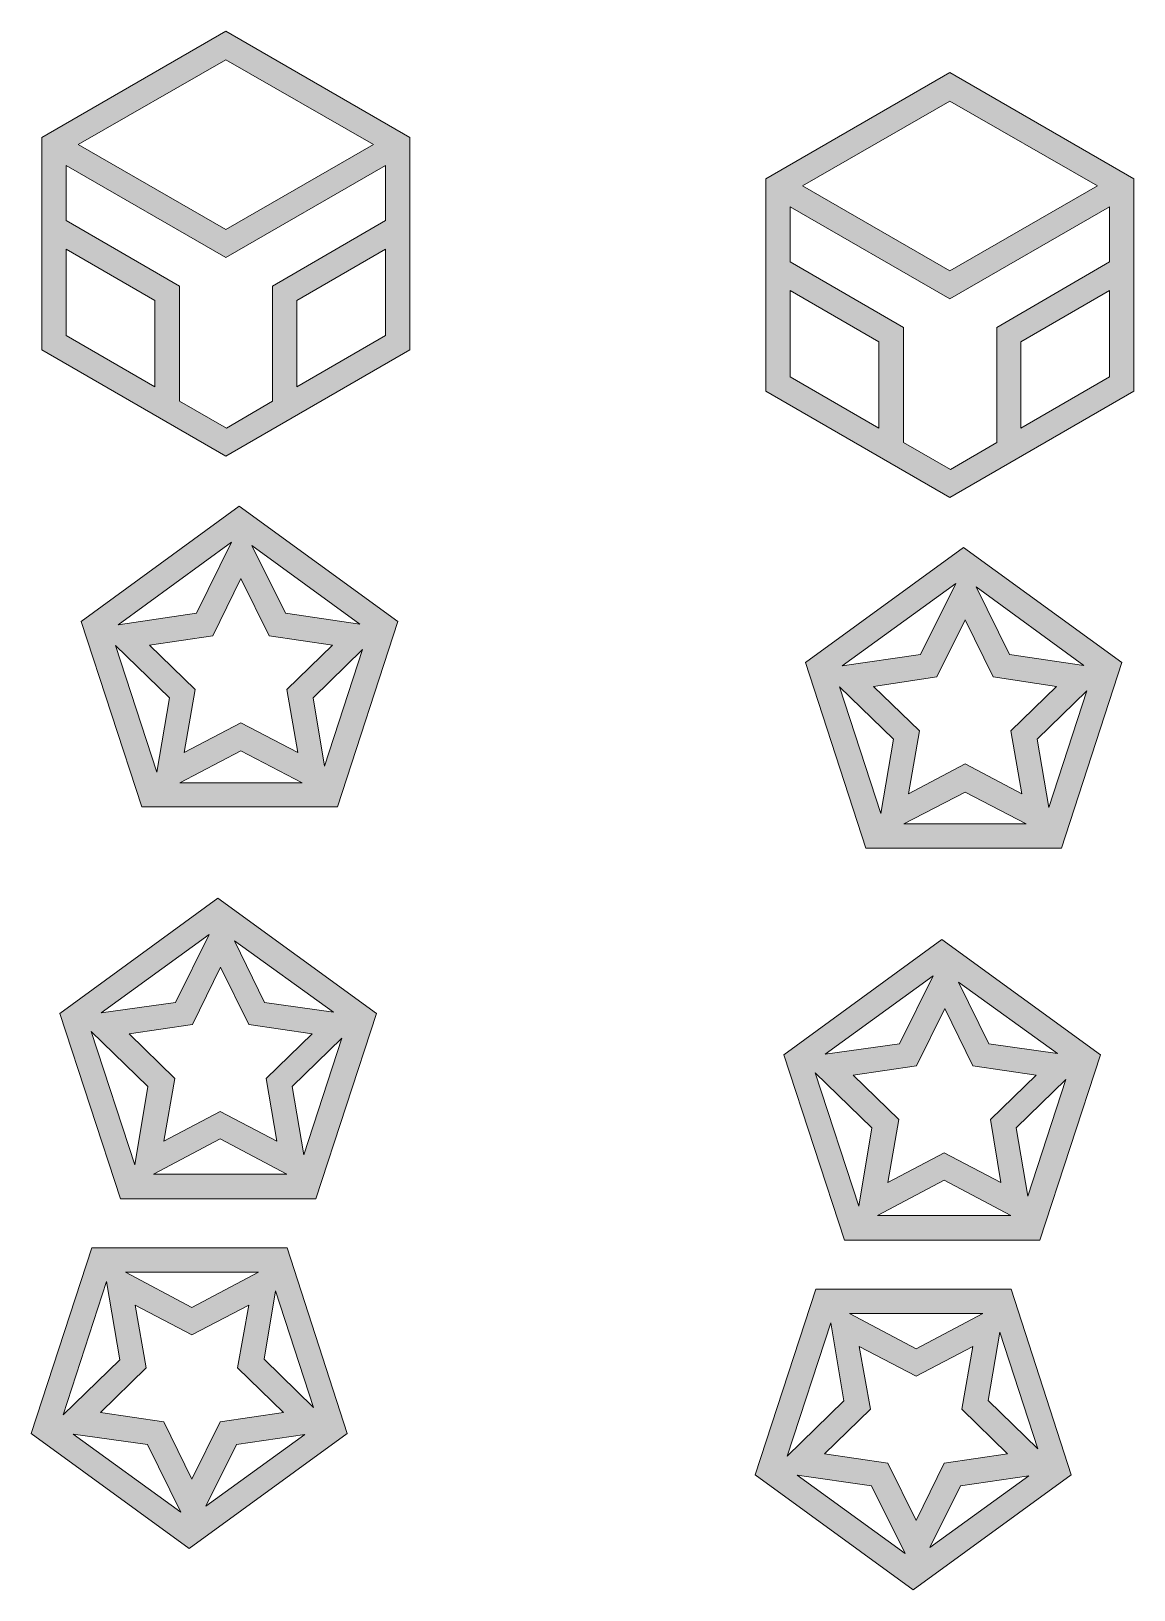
# Model space of a CAD drawing. Header units: millimetres. Extents: x -141 to 330, y -120 to 328.
# Drawn here: x 110.2 to 180.8, y 114.4 to 214.3 of the extents above; entities that cross this region are included whole.
import ezdxf

# ---------------------------------------------------------------- set-up
doc = ezdxf.new("R2010")
doc.units = ezdxf.units.MM
doc.header["$MEASUREMENT"] = 0
doc.layers.add('Layer 1', color=7, linetype='Continuous', lineweight=0)

msp = doc.modelspace()

# ---------------------------------------------------------------- hatches: boundary and pattern name
at = {"layer": 'Layer 1', "true_color": 0x231f20, "transparency": 33554687}
h = msp.add_hatch(color=250, dxfattribs=at)
h.dxf.hatch_style = 2
edge = h.paths.add_edge_path()
edge.add_spline(control_points=[(127.212, 191.488), (127.212, 191.488), (127.212, 197.026), (127.212, 197.026), (127.212, 197.026), (132.891, 200.307), (132.891, 200.307), (132.891, 200.307), (132.891, 194.769), (132.891, 194.769), (132.891, 194.769), (127.212, 191.488), (127.212, 191.488)], knot_values=[0, 0, 0, 0, 1, 1, 1, 2, 2, 2, 3, 3, 3, 4, 4, 4, 4], degree=3, periodic=0)
edge = h.paths.add_edge_path()
edge.add_spline(control_points=[(119.698, 190.571), (119.698, 190.571), (119.698, 197.944), (119.698, 197.944), (119.698, 197.944), (112.43, 202.142), (112.43, 202.142), (112.43, 202.142), (112.43, 205.669), (112.43, 205.669), (112.43, 205.669), (122.661, 199.778), (122.661, 199.778), (122.661, 199.778), (132.891, 205.669), (132.891, 205.669), (132.891, 205.669), (132.891, 202.142), (132.891, 202.142), (132.891, 202.142), (125.659, 197.944), (125.659, 197.944), (125.659, 197.944), (125.659, 190.571), (125.659, 190.571), (125.659, 190.571), (122.696, 188.842), (122.696, 188.842), (122.696, 188.842), (119.698, 190.571), (119.698, 190.571)], knot_values=[0, 0, 0, 0, 1, 1, 1, 2, 2, 2, 3, 3, 3, 4, 4, 4, 5, 5, 5, 6, 6, 6, 7, 7, 7, 8, 8, 8, 9, 9, 9, 10, 10, 10, 10], degree=3, periodic=0)
edge = h.paths.add_edge_path()
edge.add_spline(control_points=[(112.43, 200.307), (112.43, 200.307), (118.11, 197.026), (118.11, 197.026), (118.11, 197.026), (118.11, 191.488), (118.11, 191.488), (118.11, 191.488), (112.43, 194.769), (112.43, 194.769), (112.43, 194.769), (112.43, 200.307), (112.43, 200.307)], knot_values=[0, 0, 0, 0, 1, 1, 1, 2, 2, 2, 3, 3, 3, 4, 4, 4, 4], degree=3, periodic=0)
edge = h.paths.add_edge_path()
edge.add_spline(control_points=[(132.115, 207.01), (132.115, 207.01), (122.661, 201.577), (122.661, 201.577), (122.661, 201.577), (113.206, 207.01), (113.206, 207.01), (113.206, 207.01), (122.661, 212.443), (122.661, 212.443), (122.661, 212.443), (132.115, 207.01), (132.115, 207.01)], knot_values=[0, 0, 0, 0, 1, 1, 1, 2, 2, 2, 3, 3, 3, 4, 4, 4, 4], degree=3, periodic=0)
edge = h.paths.add_edge_path()
edge.add_spline(control_points=[(122.661, 214.277), (122.661, 214.277), (110.878, 207.469), (110.878, 207.469), (110.878, 207.469), (110.878, 193.851), (110.878, 193.851), (110.878, 193.851), (122.661, 187.043), (122.661, 187.043), (122.661, 187.043), (134.444, 193.851), (134.444, 193.851), (134.444, 193.851), (134.444, 207.469), (134.444, 207.469), (134.444, 207.469), (122.661, 214.277), (122.661, 214.277)], knot_values=[0, 0, 0, 0, 1, 1, 1, 2, 2, 2, 3, 3, 3, 4, 4, 4, 5, 5, 5, 6, 6, 6, 6], degree=3, periodic=0)
h = msp.add_hatch(color=250, dxfattribs=at)
h.dxf.hatch_style = 2
edge = h.paths.add_edge_path()
edge.add_spline(control_points=[(173.602, 188.842), (173.602, 188.842), (173.602, 194.381), (173.602, 194.381), (173.602, 194.381), (179.282, 197.661), (179.282, 197.661), (179.282, 197.661), (179.282, 192.123), (179.282, 192.123), (179.282, 192.123), (173.602, 188.842), (173.602, 188.842)], knot_values=[0, 0, 0, 0, 1, 1, 1, 2, 2, 2, 3, 3, 3, 4, 4, 4, 4], degree=3, periodic=0)
edge = h.paths.add_edge_path()
edge.add_spline(control_points=[(166.088, 187.925), (166.088, 187.925), (166.088, 195.298), (166.088, 195.298), (166.088, 195.298), (158.821, 199.496), (158.821, 199.496), (158.821, 199.496), (158.821, 203.024), (158.821, 203.024), (158.821, 203.024), (169.051, 197.132), (169.051, 197.132), (169.051, 197.132), (179.282, 203.024), (179.282, 203.024), (179.282, 203.024), (179.282, 199.496), (179.282, 199.496), (179.282, 199.496), (172.05, 195.298), (172.05, 195.298), (172.05, 195.298), (172.05, 187.925), (172.05, 187.925), (172.05, 187.925), (169.086, 186.196), (169.086, 186.196), (169.086, 186.196), (166.088, 187.925), (166.088, 187.925)], knot_values=[0, 0, 0, 0, 1, 1, 1, 2, 2, 2, 3, 3, 3, 4, 4, 4, 5, 5, 5, 6, 6, 6, 7, 7, 7, 8, 8, 8, 9, 9, 9, 10, 10, 10, 10], degree=3, periodic=0)
edge = h.paths.add_edge_path()
edge.add_spline(control_points=[(158.821, 197.661), (158.821, 197.661), (164.5, 194.381), (164.5, 194.381), (164.5, 194.381), (164.5, 188.842), (164.5, 188.842), (164.5, 188.842), (158.821, 192.123), (158.821, 192.123), (158.821, 192.123), (158.821, 197.661), (158.821, 197.661)], knot_values=[0, 0, 0, 0, 1, 1, 1, 2, 2, 2, 3, 3, 3, 4, 4, 4, 4], degree=3, periodic=0)
edge = h.paths.add_edge_path()
edge.add_spline(control_points=[(178.506, 204.364), (178.506, 204.364), (169.051, 198.931), (169.051, 198.931), (169.051, 198.931), (159.597, 204.364), (159.597, 204.364), (159.597, 204.364), (169.051, 209.797), (169.051, 209.797), (169.051, 209.797), (178.506, 204.364), (178.506, 204.364)], knot_values=[0, 0, 0, 0, 1, 1, 1, 2, 2, 2, 3, 3, 3, 4, 4, 4, 4], degree=3, periodic=0)
edge = h.paths.add_edge_path()
edge.add_spline(control_points=[(169.051, 211.631), (169.051, 211.631), (157.268, 204.823), (157.268, 204.823), (157.268, 204.823), (157.268, 191.206), (157.268, 191.206), (157.268, 191.206), (169.051, 184.397), (169.051, 184.397), (169.051, 184.397), (180.834, 191.206), (180.834, 191.206), (180.834, 191.206), (180.834, 204.823), (180.834, 204.823), (180.834, 204.823), (169.051, 211.631), (169.051, 211.631)], knot_values=[0, 0, 0, 0, 1, 1, 1, 2, 2, 2, 3, 3, 3, 4, 4, 4, 5, 5, 5, 6, 6, 6, 6], degree=3, periodic=0)
h = msp.add_hatch(color=250, dxfattribs=at)
h.dxf.hatch_style = 2
edge = h.paths.add_edge_path()
edge.add_spline(control_points=[(128.993, 167.181), (128.993, 167.181), (128.252, 171.556), (128.252, 171.556), (128.252, 171.556), (131.427, 174.66), (131.427, 174.66), (131.427, 174.66), (128.993, 167.181), (128.993, 167.181)], knot_values=[0, 0, 0, 0, 1, 1, 1, 2, 2, 2, 3, 3, 3, 3], degree=3, periodic=0)
edge = h.paths.add_edge_path()
edge.add_spline(control_points=[(115.588, 174.907), (115.588, 174.907), (119.045, 171.556), (119.045, 171.556), (119.045, 171.556), (118.233, 166.793), (118.233, 166.793), (118.233, 166.793), (115.588, 174.907), (115.588, 174.907)], knot_values=[0, 0, 0, 0, 1, 1, 1, 2, 2, 2, 3, 3, 3, 3], degree=3, periodic=0)
edge = h.paths.add_edge_path()
edge.add_spline(control_points=[(126.488, 176.989), (126.488, 176.989), (124.337, 181.328), (124.337, 181.328), (124.337, 181.328), (131.251, 176.283), (131.251, 176.283), (131.251, 176.283), (126.488, 176.989), (126.488, 176.989)], knot_values=[0, 0, 0, 0, 1, 1, 1, 2, 2, 2, 3, 3, 3, 3], degree=3, periodic=0)
edge = h.paths.add_edge_path()
edge.add_spline(control_points=[(115.764, 176.248), (115.764, 176.248), (123.031, 181.539), (123.031, 181.539), (123.031, 181.539), (120.773, 176.989), (120.773, 176.989), (120.773, 176.989), (115.764, 176.248), (115.764, 176.248)], knot_values=[0, 0, 0, 0, 1, 1, 1, 2, 2, 2, 3, 3, 3, 3], degree=3, periodic=0)
edge = h.paths.add_edge_path()
edge.add_spline(control_points=[(127.547, 166.123), (127.547, 166.123), (119.715, 166.123), (119.715, 166.123), (119.715, 166.123), (123.631, 168.169), (123.631, 168.169), (123.631, 168.169), (127.547, 166.123), (127.547, 166.123)], knot_values=[0, 0, 0, 0, 1, 1, 1, 2, 2, 2, 3, 3, 3, 3], degree=3, periodic=0)
edge = h.paths.add_edge_path()
edge.add_spline(control_points=[(127.265, 168.063), (127.265, 168.063), (123.631, 169.968), (123.631, 169.968), (123.631, 169.968), (119.997, 168.063), (119.997, 168.063), (119.997, 168.063), (120.703, 172.085), (120.703, 172.085), (120.703, 172.085), (117.775, 174.942), (117.775, 174.942), (117.775, 174.942), (121.832, 175.542), (121.832, 175.542), (121.832, 175.542), (123.631, 179.211), (123.631, 179.211), (123.631, 179.211), (125.43, 175.542), (125.43, 175.542), (125.43, 175.542), (129.487, 174.942), (129.487, 174.942), (129.487, 174.942), (126.559, 172.085), (126.559, 172.085), (126.559, 172.085), (127.265, 168.063), (127.265, 168.063)], knot_values=[0, 0, 0, 0, 1, 1, 1, 2, 2, 2, 3, 3, 3, 4, 4, 4, 5, 5, 5, 6, 6, 6, 7, 7, 7, 8, 8, 8, 9, 9, 9, 10, 10, 10, 10], degree=3, periodic=0)
edge = h.paths.add_edge_path()
edge.add_spline(control_points=[(123.525, 183.832), (123.525, 183.832), (113.4, 176.459), (113.4, 176.459), (113.4, 176.459), (117.281, 164.571), (117.281, 164.571), (117.281, 164.571), (129.805, 164.571), (129.805, 164.571), (129.805, 164.571), (133.685, 176.459), (133.685, 176.459), (133.685, 176.459), (123.525, 183.832), (123.525, 183.832)], knot_values=[0, 0, 0, 0, 1, 1, 1, 2, 2, 2, 3, 3, 3, 4, 4, 4, 5, 5, 5, 5], degree=3, periodic=0)
h = msp.add_hatch(color=250, dxfattribs=at)
h.dxf.hatch_style = 2
edge = h.paths.add_edge_path()
edge.add_spline(control_points=[(175.383, 164.536), (175.383, 164.536), (174.643, 168.91), (174.643, 168.91), (174.643, 168.91), (177.818, 172.014), (177.818, 172.014), (177.818, 172.014), (175.383, 164.536), (175.383, 164.536)], knot_values=[0, 0, 0, 0, 1, 1, 1, 2, 2, 2, 3, 3, 3, 3], degree=3, periodic=0)
edge = h.paths.add_edge_path()
edge.add_spline(control_points=[(161.978, 172.261), (161.978, 172.261), (165.435, 168.91), (165.435, 168.91), (165.435, 168.91), (164.624, 164.147), (164.624, 164.147), (164.624, 164.147), (161.978, 172.261), (161.978, 172.261)], knot_values=[0, 0, 0, 0, 1, 1, 1, 2, 2, 2, 3, 3, 3, 3], degree=3, periodic=0)
edge = h.paths.add_edge_path()
edge.add_spline(control_points=[(172.879, 174.343), (172.879, 174.343), (170.727, 178.682), (170.727, 178.682), (170.727, 178.682), (177.641, 173.637), (177.641, 173.637), (177.641, 173.637), (172.879, 174.343), (172.879, 174.343)], knot_values=[0, 0, 0, 0, 1, 1, 1, 2, 2, 2, 3, 3, 3, 3], degree=3, periodic=0)
edge = h.paths.add_edge_path()
edge.add_spline(control_points=[(162.154, 173.602), (162.154, 173.602), (169.422, 178.894), (169.422, 178.894), (169.422, 178.894), (167.164, 174.343), (167.164, 174.343), (167.164, 174.343), (162.154, 173.602), (162.154, 173.602)], knot_values=[0, 0, 0, 0, 1, 1, 1, 2, 2, 2, 3, 3, 3, 3], degree=3, periodic=0)
edge = h.paths.add_edge_path()
edge.add_spline(control_points=[(173.937, 163.477), (173.937, 163.477), (166.105, 163.477), (166.105, 163.477), (166.105, 163.477), (170.021, 165.523), (170.021, 165.523), (170.021, 165.523), (173.937, 163.477), (173.937, 163.477)], knot_values=[0, 0, 0, 0, 1, 1, 1, 2, 2, 2, 3, 3, 3, 3], degree=3, periodic=0)
edge = h.paths.add_edge_path()
edge.add_spline(control_points=[(173.655, 165.417), (173.655, 165.417), (170.021, 167.322), (170.021, 167.322), (170.021, 167.322), (166.388, 165.417), (166.388, 165.417), (166.388, 165.417), (167.093, 169.439), (167.093, 169.439), (167.093, 169.439), (164.165, 172.297), (164.165, 172.297), (164.165, 172.297), (168.222, 172.896), (168.222, 172.896), (168.222, 172.896), (170.021, 176.565), (170.021, 176.565), (170.021, 176.565), (171.82, 172.896), (171.82, 172.896), (171.82, 172.896), (175.877, 172.297), (175.877, 172.297), (175.877, 172.297), (172.949, 169.439), (172.949, 169.439), (172.949, 169.439), (173.655, 165.417), (173.655, 165.417)], knot_values=[0, 0, 0, 0, 1, 1, 1, 2, 2, 2, 3, 3, 3, 4, 4, 4, 5, 5, 5, 6, 6, 6, 7, 7, 7, 8, 8, 8, 9, 9, 9, 10, 10, 10, 10], degree=3, periodic=0)
edge = h.paths.add_edge_path()
edge.add_spline(control_points=[(169.915, 181.187), (169.915, 181.187), (159.791, 173.814), (159.791, 173.814), (159.791, 173.814), (163.671, 161.925), (163.671, 161.925), (163.671, 161.925), (176.195, 161.925), (176.195, 161.925), (176.195, 161.925), (180.075, 173.814), (180.075, 173.814), (180.075, 173.814), (169.915, 181.187), (169.915, 181.187)], knot_values=[0, 0, 0, 0, 1, 1, 1, 2, 2, 2, 3, 3, 3, 4, 4, 4, 5, 5, 5, 5], degree=3, periodic=0)
h = msp.add_hatch(color=250, dxfattribs=at)
h.dxf.hatch_style = 2
edge = h.paths.add_edge_path()
edge.add_spline(control_points=[(127.653, 142.275), (127.653, 142.275), (126.912, 146.65), (126.912, 146.65), (126.912, 146.65), (130.087, 149.754), (130.087, 149.754), (130.087, 149.754), (127.653, 142.275), (127.653, 142.275)], knot_values=[0, 0, 0, 0, 1, 1, 1, 2, 2, 2, 3, 3, 3, 3], degree=3, periodic=0)
edge = h.paths.add_edge_path()
edge.add_spline(control_points=[(114.035, 150.177), (114.035, 150.177), (117.669, 146.65), (117.669, 146.65), (117.669, 146.65), (116.822, 141.64), (116.822, 141.64), (116.822, 141.64), (114.035, 150.177), (114.035, 150.177)], knot_values=[0, 0, 0, 0, 1, 1, 1, 2, 2, 2, 3, 3, 3, 3], degree=3, periodic=0)
edge = h.paths.add_edge_path()
edge.add_spline(control_points=[(125.148, 152.047), (125.148, 152.047), (123.208, 155.998), (123.208, 155.998), (123.208, 155.998), (129.558, 151.412), (129.558, 151.412), (129.558, 151.412), (125.148, 152.047), (125.148, 152.047)], knot_values=[0, 0, 0, 0, 1, 1, 1, 2, 2, 2, 3, 3, 3, 3], degree=3, periodic=0)
edge = h.paths.add_edge_path()
edge.add_spline(control_points=[(114.67, 151.377), (114.67, 151.377), (121.585, 156.386), (121.585, 156.386), (121.585, 156.386), (119.433, 152.047), (119.433, 152.047), (119.433, 152.047), (114.67, 151.377), (114.67, 151.377)], knot_values=[0, 0, 0, 0, 1, 1, 1, 2, 2, 2, 3, 3, 3, 3], degree=3, periodic=0)
edge = h.paths.add_edge_path()
edge.add_spline(control_points=[(126.559, 141.041), (126.559, 141.041), (118.022, 141.041), (118.022, 141.041), (118.022, 141.041), (122.29, 143.298), (122.29, 143.298), (122.29, 143.298), (126.559, 141.041), (126.559, 141.041)], knot_values=[0, 0, 0, 0, 1, 1, 1, 2, 2, 2, 3, 3, 3, 3], degree=3, periodic=0)
edge = h.paths.add_edge_path()
edge.add_spline(control_points=[(125.924, 143.157), (125.924, 143.157), (122.29, 145.062), (122.29, 145.062), (122.29, 145.062), (118.692, 143.157), (118.692, 143.157), (118.692, 143.157), (119.398, 147.179), (119.398, 147.179), (119.398, 147.179), (116.47, 150.036), (116.47, 150.036), (116.47, 150.036), (120.527, 150.636), (120.527, 150.636), (120.527, 150.636), (122.326, 154.305), (122.326, 154.305), (122.326, 154.305), (124.125, 150.636), (124.125, 150.636), (124.125, 150.636), (128.182, 150.036), (128.182, 150.036), (128.182, 150.036), (125.254, 147.179), (125.254, 147.179), (125.254, 147.179), (125.924, 143.157), (125.924, 143.157)], knot_values=[0, 0, 0, 0, 1, 1, 1, 2, 2, 2, 3, 3, 3, 4, 4, 4, 5, 5, 5, 6, 6, 6, 7, 7, 7, 8, 8, 8, 9, 9, 9, 10, 10, 10, 10], degree=3, periodic=0)
edge = h.paths.add_edge_path()
edge.add_spline(control_points=[(122.149, 158.715), (122.149, 158.715), (112.025, 151.342), (112.025, 151.342), (112.025, 151.342), (115.905, 139.453), (115.905, 139.453), (115.905, 139.453), (128.429, 139.453), (128.429, 139.453), (128.429, 139.453), (132.309, 151.342), (132.309, 151.342), (132.309, 151.342), (122.149, 158.715), (122.149, 158.715)], knot_values=[0, 0, 0, 0, 1, 1, 1, 2, 2, 2, 3, 3, 3, 4, 4, 4, 5, 5, 5, 5], degree=3, periodic=0)
h = msp.add_hatch(color=250, dxfattribs=at)
h.dxf.hatch_style = 2
edge = h.paths.add_edge_path()
edge.add_spline(control_points=[(174.043, 139.629), (174.043, 139.629), (173.302, 144.004), (173.302, 144.004), (173.302, 144.004), (176.477, 147.108), (176.477, 147.108), (176.477, 147.108), (174.043, 139.629), (174.043, 139.629)], knot_values=[0, 0, 0, 0, 1, 1, 1, 2, 2, 2, 3, 3, 3, 3], degree=3, periodic=0)
edge = h.paths.add_edge_path()
edge.add_spline(control_points=[(160.426, 147.532), (160.426, 147.532), (164.059, 144.004), (164.059, 144.004), (164.059, 144.004), (163.213, 138.994), (163.213, 138.994), (163.213, 138.994), (160.426, 147.532), (160.426, 147.532)], knot_values=[0, 0, 0, 0, 1, 1, 1, 2, 2, 2, 3, 3, 3, 3], degree=3, periodic=0)
edge = h.paths.add_edge_path()
edge.add_spline(control_points=[(171.538, 149.401), (171.538, 149.401), (169.598, 153.352), (169.598, 153.352), (169.598, 153.352), (175.948, 148.766), (175.948, 148.766), (175.948, 148.766), (171.538, 149.401), (171.538, 149.401)], knot_values=[0, 0, 0, 0, 1, 1, 1, 2, 2, 2, 3, 3, 3, 3], degree=3, periodic=0)
edge = h.paths.add_edge_path()
edge.add_spline(control_points=[(161.061, 148.731), (161.061, 148.731), (167.975, 153.741), (167.975, 153.741), (167.975, 153.741), (165.823, 149.401), (165.823, 149.401), (165.823, 149.401), (161.061, 148.731), (161.061, 148.731)], knot_values=[0, 0, 0, 0, 1, 1, 1, 2, 2, 2, 3, 3, 3, 3], degree=3, periodic=0)
edge = h.paths.add_edge_path()
edge.add_spline(control_points=[(172.949, 138.395), (172.949, 138.395), (164.412, 138.395), (164.412, 138.395), (164.412, 138.395), (168.681, 140.652), (168.681, 140.652), (168.681, 140.652), (172.949, 138.395), (172.949, 138.395)], knot_values=[0, 0, 0, 0, 1, 1, 1, 2, 2, 2, 3, 3, 3, 3], degree=3, periodic=0)
edge = h.paths.add_edge_path()
edge.add_spline(control_points=[(172.314, 140.511), (172.314, 140.511), (168.681, 142.416), (168.681, 142.416), (168.681, 142.416), (165.082, 140.511), (165.082, 140.511), (165.082, 140.511), (165.788, 144.533), (165.788, 144.533), (165.788, 144.533), (162.86, 147.391), (162.86, 147.391), (162.86, 147.391), (166.917, 147.99), (166.917, 147.99), (166.917, 147.99), (168.716, 151.659), (168.716, 151.659), (168.716, 151.659), (170.515, 147.99), (170.515, 147.99), (170.515, 147.99), (174.572, 147.391), (174.572, 147.391), (174.572, 147.391), (171.644, 144.533), (171.644, 144.533), (171.644, 144.533), (172.314, 140.511), (172.314, 140.511)], knot_values=[0, 0, 0, 0, 1, 1, 1, 2, 2, 2, 3, 3, 3, 4, 4, 4, 5, 5, 5, 6, 6, 6, 7, 7, 7, 8, 8, 8, 9, 9, 9, 10, 10, 10, 10], degree=3, periodic=0)
edge = h.paths.add_edge_path()
edge.add_spline(control_points=[(168.54, 156.069), (168.54, 156.069), (158.415, 148.696), (158.415, 148.696), (158.415, 148.696), (162.295, 136.807), (162.295, 136.807), (162.295, 136.807), (174.819, 136.807), (174.819, 136.807), (174.819, 136.807), (178.7, 148.696), (178.7, 148.696), (178.7, 148.696), (168.54, 156.069), (168.54, 156.069)], knot_values=[0, 0, 0, 0, 1, 1, 1, 2, 2, 2, 3, 3, 3, 4, 4, 4, 5, 5, 5, 5], degree=3, periodic=0)
h = msp.add_hatch(color=250, dxfattribs=at)
h.dxf.hatch_style = 2
edge = h.paths.add_edge_path()
edge.add_spline(control_points=[(115.023, 134.161), (115.023, 134.161), (115.87, 129.152), (115.87, 129.152), (115.87, 129.152), (112.236, 125.624), (112.236, 125.624), (112.236, 125.624), (115.023, 134.161), (115.023, 134.161)], knot_values=[0, 0, 0, 0, 1, 1, 1, 2, 2, 2, 3, 3, 3, 3], degree=3, periodic=0)
edge = h.paths.add_edge_path()
edge.add_spline(control_points=[(128.288, 126.083), (128.288, 126.083), (125.113, 129.187), (125.113, 129.187), (125.113, 129.187), (125.853, 133.562), (125.853, 133.562), (125.853, 133.562), (128.288, 126.083), (128.288, 126.083)], knot_values=[0, 0, 0, 0, 1, 1, 1, 2, 2, 2, 3, 3, 3, 3], degree=3, periodic=0)
edge = h.paths.add_edge_path()
edge.add_spline(control_points=[(123.349, 123.719), (123.349, 123.719), (127.723, 124.354), (127.723, 124.354), (127.723, 124.354), (121.373, 119.768), (121.373, 119.768), (121.373, 119.768), (123.349, 123.719), (123.349, 123.719)], knot_values=[0, 0, 0, 0, 1, 1, 1, 2, 2, 2, 3, 3, 3, 3], degree=3, periodic=0)
edge = h.paths.add_edge_path()
edge.add_spline(control_points=[(117.634, 123.719), (117.634, 123.719), (119.786, 119.38), (119.786, 119.38), (119.786, 119.38), (112.871, 124.389), (112.871, 124.389), (112.871, 124.389), (117.634, 123.719), (117.634, 123.719)], knot_values=[0, 0, 0, 0, 1, 1, 1, 2, 2, 2, 3, 3, 3, 3], degree=3, periodic=0)
edge = h.paths.add_edge_path()
edge.add_spline(control_points=[(116.223, 134.761), (116.223, 134.761), (124.76, 134.761), (124.76, 134.761), (124.76, 134.761), (120.491, 132.503), (120.491, 132.503), (120.491, 132.503), (116.223, 134.761), (116.223, 134.761)], knot_values=[0, 0, 0, 0, 1, 1, 1, 2, 2, 2, 3, 3, 3, 3], degree=3, periodic=0)
edge = h.paths.add_edge_path()
edge.add_spline(control_points=[(116.858, 132.644), (116.858, 132.644), (120.491, 130.739), (120.491, 130.739), (120.491, 130.739), (124.125, 132.644), (124.125, 132.644), (124.125, 132.644), (123.419, 128.623), (123.419, 128.623), (123.419, 128.623), (126.347, 125.765), (126.347, 125.765), (126.347, 125.765), (122.29, 125.166), (122.29, 125.166), (122.29, 125.166), (120.491, 121.497), (120.491, 121.497), (120.491, 121.497), (118.692, 125.166), (118.692, 125.166), (118.692, 125.166), (114.635, 125.765), (114.635, 125.765), (114.635, 125.765), (117.563, 128.623), (117.563, 128.623), (117.563, 128.623), (116.858, 132.644), (116.858, 132.644)], knot_values=[0, 0, 0, 0, 1, 1, 1, 2, 2, 2, 3, 3, 3, 4, 4, 4, 5, 5, 5, 6, 6, 6, 7, 7, 7, 8, 8, 8, 9, 9, 9, 10, 10, 10, 10], degree=3, periodic=0)
edge = h.paths.add_edge_path()
edge.add_spline(control_points=[(126.594, 136.313), (126.594, 136.313), (114.071, 136.313), (114.071, 136.313), (114.071, 136.313), (110.19, 124.425), (110.19, 124.425), (110.19, 124.425), (120.315, 117.052), (120.315, 117.052), (120.315, 117.052), (130.44, 124.425), (130.44, 124.425), (130.44, 124.425), (126.594, 136.313), (126.594, 136.313)], knot_values=[0, 0, 0, 0, 1, 1, 1, 2, 2, 2, 3, 3, 3, 4, 4, 4, 5, 5, 5, 5], degree=3, periodic=0)
h = msp.add_hatch(color=250, dxfattribs=at)
h.dxf.hatch_style = 2
edge = h.paths.add_edge_path()
edge.add_spline(control_points=[(161.413, 131.516), (161.413, 131.516), (162.26, 126.506), (162.26, 126.506), (162.26, 126.506), (158.627, 122.978), (158.627, 122.978), (158.627, 122.978), (161.413, 131.516), (161.413, 131.516)], knot_values=[0, 0, 0, 0, 1, 1, 1, 2, 2, 2, 3, 3, 3, 3], degree=3, periodic=0)
edge = h.paths.add_edge_path()
edge.add_spline(control_points=[(174.678, 123.437), (174.678, 123.437), (171.503, 126.541), (171.503, 126.541), (171.503, 126.541), (172.244, 130.916), (172.244, 130.916), (172.244, 130.916), (174.678, 123.437), (174.678, 123.437)], knot_values=[0, 0, 0, 0, 1, 1, 1, 2, 2, 2, 3, 3, 3, 3], degree=3, periodic=0)
edge = h.paths.add_edge_path()
edge.add_spline(control_points=[(169.739, 121.073), (169.739, 121.073), (174.113, 121.708), (174.113, 121.708), (174.113, 121.708), (167.763, 117.122), (167.763, 117.122), (167.763, 117.122), (169.739, 121.073), (169.739, 121.073)], knot_values=[0, 0, 0, 0, 1, 1, 1, 2, 2, 2, 3, 3, 3, 3], degree=3, periodic=0)
edge = h.paths.add_edge_path()
edge.add_spline(control_points=[(164.024, 121.073), (164.024, 121.073), (166.176, 116.734), (166.176, 116.734), (166.176, 116.734), (159.262, 121.744), (159.262, 121.744), (159.262, 121.744), (164.024, 121.073), (164.024, 121.073)], knot_values=[0, 0, 0, 0, 1, 1, 1, 2, 2, 2, 3, 3, 3, 3], degree=3, periodic=0)
edge = h.paths.add_edge_path()
edge.add_spline(control_points=[(162.613, 132.115), (162.613, 132.115), (171.15, 132.115), (171.15, 132.115), (171.15, 132.115), (166.882, 129.857), (166.882, 129.857), (166.882, 129.857), (162.613, 132.115), (162.613, 132.115)], knot_values=[0, 0, 0, 0, 1, 1, 1, 2, 2, 2, 3, 3, 3, 3], degree=3, periodic=0)
edge = h.paths.add_edge_path()
edge.add_spline(control_points=[(163.248, 129.999), (163.248, 129.999), (166.882, 128.094), (166.882, 128.094), (166.882, 128.094), (170.515, 129.999), (170.515, 129.999), (170.515, 129.999), (169.81, 125.977), (169.81, 125.977), (169.81, 125.977), (172.738, 123.119), (172.738, 123.119), (172.738, 123.119), (168.681, 122.52), (168.681, 122.52), (168.681, 122.52), (166.882, 118.851), (166.882, 118.851), (166.882, 118.851), (165.082, 122.52), (165.082, 122.52), (165.082, 122.52), (161.025, 123.119), (161.025, 123.119), (161.025, 123.119), (163.953, 125.977), (163.953, 125.977), (163.953, 125.977), (163.248, 129.999), (163.248, 129.999)], knot_values=[0, 0, 0, 0, 1, 1, 1, 2, 2, 2, 3, 3, 3, 4, 4, 4, 5, 5, 5, 6, 6, 6, 7, 7, 7, 8, 8, 8, 9, 9, 9, 10, 10, 10, 10], degree=3, periodic=0)
edge = h.paths.add_edge_path()
edge.add_spline(control_points=[(172.985, 133.667), (172.985, 133.667), (160.461, 133.667), (160.461, 133.667), (160.461, 133.667), (156.58, 121.779), (156.58, 121.779), (156.58, 121.779), (166.705, 114.406), (166.705, 114.406), (166.705, 114.406), (176.83, 121.779), (176.83, 121.779), (176.83, 121.779), (172.985, 133.667), (172.985, 133.667)], knot_values=[0, 0, 0, 0, 1, 1, 1, 2, 2, 2, 3, 3, 3, 4, 4, 4, 5, 5, 5, 5], degree=3, periodic=0)

# ---------------------------------------------------------------- linework, layer by layer
at = {"layer": 'Layer 1'}
for points, knots in [([(122.661, 214.277), (122.661, 214.277), (110.878, 207.469), (110.878, 207.469), (110.878, 207.469), (110.878, 193.851), (110.878, 193.851), (110.878, 193.851), (122.661, 187.043), (122.661, 187.043), (122.661, 187.043), (134.444, 193.851), (134.444, 193.851), (134.444, 193.851), (134.444, 207.469), (134.444, 207.469), (134.444, 207.469), (122.661, 214.277), (122.661, 214.277)], [0, 0, 0, 0, 1, 1, 1, 2, 2, 2, 3, 3, 3, 4, 4, 4, 5, 5, 5, 6, 6, 6, 6]), ([(132.115, 207.01), (132.115, 207.01), (122.661, 201.577), (122.661, 201.577), (122.661, 201.577), (113.206, 207.01), (113.206, 207.01), (113.206, 207.01), (122.661, 212.443), (122.661, 212.443), (122.661, 212.443), (132.115, 207.01), (132.115, 207.01)], [0, 0, 0, 0, 1, 1, 1, 2, 2, 2, 3, 3, 3, 4, 4, 4, 4]), ([(169.051, 211.631), (169.051, 211.631), (157.268, 204.823), (157.268, 204.823), (157.268, 204.823), (157.268, 191.206), (157.268, 191.206), (157.268, 191.206), (169.051, 184.397), (169.051, 184.397), (169.051, 184.397), (180.834, 191.206), (180.834, 191.206), (180.834, 191.206), (180.834, 204.823), (180.834, 204.823), (180.834, 204.823), (169.051, 211.631), (169.051, 211.631)], [0, 0, 0, 0, 1, 1, 1, 2, 2, 2, 3, 3, 3, 4, 4, 4, 5, 5, 5, 6, 6, 6, 6]), ([(178.506, 204.364), (178.506, 204.364), (169.051, 198.931), (169.051, 198.931), (169.051, 198.931), (159.597, 204.364), (159.597, 204.364), (159.597, 204.364), (169.051, 209.797), (169.051, 209.797), (169.051, 209.797), (178.506, 204.364), (178.506, 204.364)], [0, 0, 0, 0, 1, 1, 1, 2, 2, 2, 3, 3, 3, 4, 4, 4, 4]), ([(119.698, 190.571), (119.698, 190.571), (119.698, 197.944), (119.698, 197.944), (119.698, 197.944), (112.43, 202.142), (112.43, 202.142), (112.43, 202.142), (112.43, 205.669), (112.43, 205.669), (112.43, 205.669), (122.661, 199.778), (122.661, 199.778), (122.661, 199.778), (132.891, 205.669), (132.891, 205.669), (132.891, 205.669), (132.891, 202.142), (132.891, 202.142), (132.891, 202.142), (125.659, 197.944), (125.659, 197.944), (125.659, 197.944), (125.659, 190.571), (125.659, 190.571), (125.659, 190.571), (122.696, 188.842), (122.696, 188.842), (122.696, 188.842), (119.698, 190.571), (119.698, 190.571)], [0, 0, 0, 0, 1, 1, 1, 2, 2, 2, 3, 3, 3, 4, 4, 4, 5, 5, 5, 6, 6, 6, 7, 7, 7, 8, 8, 8, 9, 9, 9, 10, 10, 10, 10]), ([(166.088, 187.925), (166.088, 187.925), (166.088, 195.298), (166.088, 195.298), (166.088, 195.298), (158.821, 199.496), (158.821, 199.496), (158.821, 199.496), (158.821, 203.024), (158.821, 203.024), (158.821, 203.024), (169.051, 197.132), (169.051, 197.132), (169.051, 197.132), (179.282, 203.024), (179.282, 203.024), (179.282, 203.024), (179.282, 199.496), (179.282, 199.496), (179.282, 199.496), (172.05, 195.298), (172.05, 195.298), (172.05, 195.298), (172.05, 187.925), (172.05, 187.925), (172.05, 187.925), (169.086, 186.196), (169.086, 186.196), (169.086, 186.196), (166.088, 187.925), (166.088, 187.925)], [0, 0, 0, 0, 1, 1, 1, 2, 2, 2, 3, 3, 3, 4, 4, 4, 5, 5, 5, 6, 6, 6, 7, 7, 7, 8, 8, 8, 9, 9, 9, 10, 10, 10, 10]), ([(112.43, 200.307), (112.43, 200.307), (118.11, 197.026), (118.11, 197.026), (118.11, 197.026), (118.11, 191.488), (118.11, 191.488), (118.11, 191.488), (112.43, 194.769), (112.43, 194.769), (112.43, 194.769), (112.43, 200.307), (112.43, 200.307)], [0, 0, 0, 0, 1, 1, 1, 2, 2, 2, 3, 3, 3, 4, 4, 4, 4]), ([(127.212, 191.488), (127.212, 191.488), (127.212, 197.026), (127.212, 197.026), (127.212, 197.026), (132.891, 200.307), (132.891, 200.307), (132.891, 200.307), (132.891, 194.769), (132.891, 194.769), (132.891, 194.769), (127.212, 191.488), (127.212, 191.488)], [0, 0, 0, 0, 1, 1, 1, 2, 2, 2, 3, 3, 3, 4, 4, 4, 4]), ([(158.821, 197.661), (158.821, 197.661), (164.5, 194.381), (164.5, 194.381), (164.5, 194.381), (164.5, 188.842), (164.5, 188.842), (164.5, 188.842), (158.821, 192.123), (158.821, 192.123), (158.821, 192.123), (158.821, 197.661), (158.821, 197.661)], [0, 0, 0, 0, 1, 1, 1, 2, 2, 2, 3, 3, 3, 4, 4, 4, 4]), ([(173.602, 188.842), (173.602, 188.842), (173.602, 194.381), (173.602, 194.381), (173.602, 194.381), (179.282, 197.661), (179.282, 197.661), (179.282, 197.661), (179.282, 192.123), (179.282, 192.123), (179.282, 192.123), (173.602, 188.842), (173.602, 188.842)], [0, 0, 0, 0, 1, 1, 1, 2, 2, 2, 3, 3, 3, 4, 4, 4, 4]), ([(123.525, 183.832), (123.525, 183.832), (113.4, 176.459), (113.4, 176.459), (113.4, 176.459), (117.281, 164.571), (117.281, 164.571), (117.281, 164.571), (129.805, 164.571), (129.805, 164.571), (129.805, 164.571), (133.685, 176.459), (133.685, 176.459), (133.685, 176.459), (123.525, 183.832), (123.525, 183.832)], [0, 0, 0, 0, 1, 1, 1, 2, 2, 2, 3, 3, 3, 4, 4, 4, 5, 5, 5, 5]), ([(115.764, 176.248), (115.764, 176.248), (123.031, 181.539), (123.031, 181.539), (123.031, 181.539), (120.773, 176.989), (120.773, 176.989), (120.773, 176.989), (115.764, 176.248), (115.764, 176.248)], [0, 0, 0, 0, 1, 1, 1, 2, 2, 2, 3, 3, 3, 3]), ([(126.488, 176.989), (126.488, 176.989), (124.337, 181.328), (124.337, 181.328), (124.337, 181.328), (131.251, 176.283), (131.251, 176.283), (131.251, 176.283), (126.488, 176.989), (126.488, 176.989)], [0, 0, 0, 0, 1, 1, 1, 2, 2, 2, 3, 3, 3, 3]), ([(169.915, 181.187), (169.915, 181.187), (159.791, 173.814), (159.791, 173.814), (159.791, 173.814), (163.671, 161.925), (163.671, 161.925), (163.671, 161.925), (176.195, 161.925), (176.195, 161.925), (176.195, 161.925), (180.075, 173.814), (180.075, 173.814), (180.075, 173.814), (169.915, 181.187), (169.915, 181.187)], [0, 0, 0, 0, 1, 1, 1, 2, 2, 2, 3, 3, 3, 4, 4, 4, 5, 5, 5, 5]), ([(127.265, 168.063), (127.265, 168.063), (123.631, 169.968), (123.631, 169.968), (123.631, 169.968), (119.997, 168.063), (119.997, 168.063), (119.997, 168.063), (120.703, 172.085), (120.703, 172.085), (120.703, 172.085), (117.775, 174.942), (117.775, 174.942), (117.775, 174.942), (121.832, 175.542), (121.832, 175.542), (121.832, 175.542), (123.631, 179.211), (123.631, 179.211), (123.631, 179.211), (125.43, 175.542), (125.43, 175.542), (125.43, 175.542), (129.487, 174.942), (129.487, 174.942), (129.487, 174.942), (126.559, 172.085), (126.559, 172.085), (126.559, 172.085), (127.265, 168.063), (127.265, 168.063)], [0, 0, 0, 0, 1, 1, 1, 2, 2, 2, 3, 3, 3, 4, 4, 4, 5, 5, 5, 6, 6, 6, 7, 7, 7, 8, 8, 8, 9, 9, 9, 10, 10, 10, 10]), ([(162.154, 173.602), (162.154, 173.602), (169.422, 178.894), (169.422, 178.894), (169.422, 178.894), (167.164, 174.343), (167.164, 174.343), (167.164, 174.343), (162.154, 173.602), (162.154, 173.602)], [0, 0, 0, 0, 1, 1, 1, 2, 2, 2, 3, 3, 3, 3]), ([(172.879, 174.343), (172.879, 174.343), (170.727, 178.682), (170.727, 178.682), (170.727, 178.682), (177.641, 173.637), (177.641, 173.637), (177.641, 173.637), (172.879, 174.343), (172.879, 174.343)], [0, 0, 0, 0, 1, 1, 1, 2, 2, 2, 3, 3, 3, 3]), ([(173.655, 165.417), (173.655, 165.417), (170.021, 167.322), (170.021, 167.322), (170.021, 167.322), (166.388, 165.417), (166.388, 165.417), (166.388, 165.417), (167.093, 169.439), (167.093, 169.439), (167.093, 169.439), (164.165, 172.297), (164.165, 172.297), (164.165, 172.297), (168.222, 172.896), (168.222, 172.896), (168.222, 172.896), (170.021, 176.565), (170.021, 176.565), (170.021, 176.565), (171.82, 172.896), (171.82, 172.896), (171.82, 172.896), (175.877, 172.297), (175.877, 172.297), (175.877, 172.297), (172.949, 169.439), (172.949, 169.439), (172.949, 169.439), (173.655, 165.417), (173.655, 165.417)], [0, 0, 0, 0, 1, 1, 1, 2, 2, 2, 3, 3, 3, 4, 4, 4, 5, 5, 5, 6, 6, 6, 7, 7, 7, 8, 8, 8, 9, 9, 9, 10, 10, 10, 10]), ([(115.588, 174.907), (115.588, 174.907), (119.045, 171.556), (119.045, 171.556), (119.045, 171.556), (118.233, 166.793), (118.233, 166.793), (118.233, 166.793), (115.588, 174.907), (115.588, 174.907)], [0, 0, 0, 0, 1, 1, 1, 2, 2, 2, 3, 3, 3, 3]), ([(128.993, 167.181), (128.993, 167.181), (128.252, 171.556), (128.252, 171.556), (128.252, 171.556), (131.427, 174.66), (131.427, 174.66), (131.427, 174.66), (128.993, 167.181), (128.993, 167.181)], [0, 0, 0, 0, 1, 1, 1, 2, 2, 2, 3, 3, 3, 3]), ([(161.978, 172.261), (161.978, 172.261), (165.435, 168.91), (165.435, 168.91), (165.435, 168.91), (164.624, 164.147), (164.624, 164.147), (164.624, 164.147), (161.978, 172.261), (161.978, 172.261)], [0, 0, 0, 0, 1, 1, 1, 2, 2, 2, 3, 3, 3, 3]), ([(175.383, 164.536), (175.383, 164.536), (174.643, 168.91), (174.643, 168.91), (174.643, 168.91), (177.818, 172.014), (177.818, 172.014), (177.818, 172.014), (175.383, 164.536), (175.383, 164.536)], [0, 0, 0, 0, 1, 1, 1, 2, 2, 2, 3, 3, 3, 3]), ([(127.547, 166.123), (127.547, 166.123), (119.715, 166.123), (119.715, 166.123), (119.715, 166.123), (123.631, 168.169), (123.631, 168.169), (123.631, 168.169), (127.547, 166.123), (127.547, 166.123)], [0, 0, 0, 0, 1, 1, 1, 2, 2, 2, 3, 3, 3, 3]), ([(173.937, 163.477), (173.937, 163.477), (166.105, 163.477), (166.105, 163.477), (166.105, 163.477), (170.021, 165.523), (170.021, 165.523), (170.021, 165.523), (173.937, 163.477), (173.937, 163.477)], [0, 0, 0, 0, 1, 1, 1, 2, 2, 2, 3, 3, 3, 3]), ([(122.149, 158.715), (122.149, 158.715), (112.025, 151.342), (112.025, 151.342), (112.025, 151.342), (115.905, 139.453), (115.905, 139.453), (115.905, 139.453), (128.429, 139.453), (128.429, 139.453), (128.429, 139.453), (132.309, 151.342), (132.309, 151.342), (132.309, 151.342), (122.149, 158.715), (122.149, 158.715)], [0, 0, 0, 0, 1, 1, 1, 2, 2, 2, 3, 3, 3, 4, 4, 4, 5, 5, 5, 5]), ([(114.67, 151.377), (114.67, 151.377), (121.585, 156.386), (121.585, 156.386), (121.585, 156.386), (119.433, 152.047), (119.433, 152.047), (119.433, 152.047), (114.67, 151.377), (114.67, 151.377)], [0, 0, 0, 0, 1, 1, 1, 2, 2, 2, 3, 3, 3, 3]), ([(125.148, 152.047), (125.148, 152.047), (123.208, 155.998), (123.208, 155.998), (123.208, 155.998), (129.558, 151.412), (129.558, 151.412), (129.558, 151.412), (125.148, 152.047), (125.148, 152.047)], [0, 0, 0, 0, 1, 1, 1, 2, 2, 2, 3, 3, 3, 3]), ([(168.54, 156.069), (168.54, 156.069), (158.415, 148.696), (158.415, 148.696), (158.415, 148.696), (162.295, 136.807), (162.295, 136.807), (162.295, 136.807), (174.819, 136.807), (174.819, 136.807), (174.819, 136.807), (178.7, 148.696), (178.7, 148.696), (178.7, 148.696), (168.54, 156.069), (168.54, 156.069)], [0, 0, 0, 0, 1, 1, 1, 2, 2, 2, 3, 3, 3, 4, 4, 4, 5, 5, 5, 5]), ([(125.924, 143.157), (125.924, 143.157), (122.29, 145.062), (122.29, 145.062), (122.29, 145.062), (118.692, 143.157), (118.692, 143.157), (118.692, 143.157), (119.398, 147.179), (119.398, 147.179), (119.398, 147.179), (116.47, 150.036), (116.47, 150.036), (116.47, 150.036), (120.527, 150.636), (120.527, 150.636), (120.527, 150.636), (122.326, 154.305), (122.326, 154.305), (122.326, 154.305), (124.125, 150.636), (124.125, 150.636), (124.125, 150.636), (128.182, 150.036), (128.182, 150.036), (128.182, 150.036), (125.254, 147.179), (125.254, 147.179), (125.254, 147.179), (125.924, 143.157), (125.924, 143.157)], [0, 0, 0, 0, 1, 1, 1, 2, 2, 2, 3, 3, 3, 4, 4, 4, 5, 5, 5, 6, 6, 6, 7, 7, 7, 8, 8, 8, 9, 9, 9, 10, 10, 10, 10]), ([(161.061, 148.731), (161.061, 148.731), (167.975, 153.741), (167.975, 153.741), (167.975, 153.741), (165.823, 149.401), (165.823, 149.401), (165.823, 149.401), (161.061, 148.731), (161.061, 148.731)], [0, 0, 0, 0, 1, 1, 1, 2, 2, 2, 3, 3, 3, 3]), ([(171.538, 149.401), (171.538, 149.401), (169.598, 153.352), (169.598, 153.352), (169.598, 153.352), (175.948, 148.766), (175.948, 148.766), (175.948, 148.766), (171.538, 149.401), (171.538, 149.401)], [0, 0, 0, 0, 1, 1, 1, 2, 2, 2, 3, 3, 3, 3]), ([(172.314, 140.511), (172.314, 140.511), (168.681, 142.416), (168.681, 142.416), (168.681, 142.416), (165.082, 140.511), (165.082, 140.511), (165.082, 140.511), (165.788, 144.533), (165.788, 144.533), (165.788, 144.533), (162.86, 147.391), (162.86, 147.391), (162.86, 147.391), (166.917, 147.99), (166.917, 147.99), (166.917, 147.99), (168.716, 151.659), (168.716, 151.659), (168.716, 151.659), (170.515, 147.99), (170.515, 147.99), (170.515, 147.99), (174.572, 147.391), (174.572, 147.391), (174.572, 147.391), (171.644, 144.533), (171.644, 144.533), (171.644, 144.533), (172.314, 140.511), (172.314, 140.511)], [0, 0, 0, 0, 1, 1, 1, 2, 2, 2, 3, 3, 3, 4, 4, 4, 5, 5, 5, 6, 6, 6, 7, 7, 7, 8, 8, 8, 9, 9, 9, 10, 10, 10, 10]), ([(114.035, 150.177), (114.035, 150.177), (117.669, 146.65), (117.669, 146.65), (117.669, 146.65), (116.822, 141.64), (116.822, 141.64), (116.822, 141.64), (114.035, 150.177), (114.035, 150.177)], [0, 0, 0, 0, 1, 1, 1, 2, 2, 2, 3, 3, 3, 3]), ([(127.653, 142.275), (127.653, 142.275), (126.912, 146.65), (126.912, 146.65), (126.912, 146.65), (130.087, 149.754), (130.087, 149.754), (130.087, 149.754), (127.653, 142.275), (127.653, 142.275)], [0, 0, 0, 0, 1, 1, 1, 2, 2, 2, 3, 3, 3, 3]), ([(160.426, 147.532), (160.426, 147.532), (164.059, 144.004), (164.059, 144.004), (164.059, 144.004), (163.213, 138.994), (163.213, 138.994), (163.213, 138.994), (160.426, 147.532), (160.426, 147.532)], [0, 0, 0, 0, 1, 1, 1, 2, 2, 2, 3, 3, 3, 3]), ([(174.043, 139.629), (174.043, 139.629), (173.302, 144.004), (173.302, 144.004), (173.302, 144.004), (176.477, 147.108), (176.477, 147.108), (176.477, 147.108), (174.043, 139.629), (174.043, 139.629)], [0, 0, 0, 0, 1, 1, 1, 2, 2, 2, 3, 3, 3, 3]), ([(126.559, 141.041), (126.559, 141.041), (118.022, 141.041), (118.022, 141.041), (118.022, 141.041), (122.29, 143.298), (122.29, 143.298), (122.29, 143.298), (126.559, 141.041), (126.559, 141.041)], [0, 0, 0, 0, 1, 1, 1, 2, 2, 2, 3, 3, 3, 3]), ([(172.949, 138.395), (172.949, 138.395), (164.412, 138.395), (164.412, 138.395), (164.412, 138.395), (168.681, 140.652), (168.681, 140.652), (168.681, 140.652), (172.949, 138.395), (172.949, 138.395)], [0, 0, 0, 0, 1, 1, 1, 2, 2, 2, 3, 3, 3, 3]), ([(126.594, 136.313), (126.594, 136.313), (114.071, 136.313), (114.071, 136.313), (114.071, 136.313), (110.19, 124.425), (110.19, 124.425), (110.19, 124.425), (120.315, 117.052), (120.315, 117.052), (120.315, 117.052), (130.44, 124.425), (130.44, 124.425), (130.44, 124.425), (126.594, 136.313), (126.594, 136.313)], [0, 0, 0, 0, 1, 1, 1, 2, 2, 2, 3, 3, 3, 4, 4, 4, 5, 5, 5, 5]), ([(115.023, 134.161), (115.023, 134.161), (115.87, 129.152), (115.87, 129.152), (115.87, 129.152), (112.236, 125.624), (112.236, 125.624), (112.236, 125.624), (115.023, 134.161), (115.023, 134.161)], [0, 0, 0, 0, 1, 1, 1, 2, 2, 2, 3, 3, 3, 3]), ([(116.223, 134.761), (116.223, 134.761), (124.76, 134.761), (124.76, 134.761), (124.76, 134.761), (120.491, 132.503), (120.491, 132.503), (120.491, 132.503), (116.223, 134.761), (116.223, 134.761)], [0, 0, 0, 0, 1, 1, 1, 2, 2, 2, 3, 3, 3, 3]), ([(128.288, 126.083), (128.288, 126.083), (125.113, 129.187), (125.113, 129.187), (125.113, 129.187), (125.853, 133.562), (125.853, 133.562), (125.853, 133.562), (128.288, 126.083), (128.288, 126.083)], [0, 0, 0, 0, 1, 1, 1, 2, 2, 2, 3, 3, 3, 3]), ([(172.985, 133.667), (172.985, 133.667), (160.461, 133.667), (160.461, 133.667), (160.461, 133.667), (156.58, 121.779), (156.58, 121.779), (156.58, 121.779), (166.705, 114.406), (166.705, 114.406), (166.705, 114.406), (176.83, 121.779), (176.83, 121.779), (176.83, 121.779), (172.985, 133.667), (172.985, 133.667)], [0, 0, 0, 0, 1, 1, 1, 2, 2, 2, 3, 3, 3, 4, 4, 4, 5, 5, 5, 5]), ([(116.858, 132.644), (116.858, 132.644), (120.491, 130.739), (120.491, 130.739), (120.491, 130.739), (124.125, 132.644), (124.125, 132.644), (124.125, 132.644), (123.419, 128.623), (123.419, 128.623), (123.419, 128.623), (126.347, 125.765), (126.347, 125.765), (126.347, 125.765), (122.29, 125.166), (122.29, 125.166), (122.29, 125.166), (120.491, 121.497), (120.491, 121.497), (120.491, 121.497), (118.692, 125.166), (118.692, 125.166), (118.692, 125.166), (114.635, 125.765), (114.635, 125.765), (114.635, 125.765), (117.563, 128.623), (117.563, 128.623), (117.563, 128.623), (116.858, 132.644), (116.858, 132.644)], [0, 0, 0, 0, 1, 1, 1, 2, 2, 2, 3, 3, 3, 4, 4, 4, 5, 5, 5, 6, 6, 6, 7, 7, 7, 8, 8, 8, 9, 9, 9, 10, 10, 10, 10]), ([(162.613, 132.115), (162.613, 132.115), (171.15, 132.115), (171.15, 132.115), (171.15, 132.115), (166.882, 129.857), (166.882, 129.857), (166.882, 129.857), (162.613, 132.115), (162.613, 132.115)], [0, 0, 0, 0, 1, 1, 1, 2, 2, 2, 3, 3, 3, 3]), ([(161.413, 131.516), (161.413, 131.516), (162.26, 126.506), (162.26, 126.506), (162.26, 126.506), (158.627, 122.978), (158.627, 122.978), (158.627, 122.978), (161.413, 131.516), (161.413, 131.516)], [0, 0, 0, 0, 1, 1, 1, 2, 2, 2, 3, 3, 3, 3]), ([(174.678, 123.437), (174.678, 123.437), (171.503, 126.541), (171.503, 126.541), (171.503, 126.541), (172.244, 130.916), (172.244, 130.916), (172.244, 130.916), (174.678, 123.437), (174.678, 123.437)], [0, 0, 0, 0, 1, 1, 1, 2, 2, 2, 3, 3, 3, 3]), ([(163.248, 129.999), (163.248, 129.999), (166.882, 128.094), (166.882, 128.094), (166.882, 128.094), (170.515, 129.999), (170.515, 129.999), (170.515, 129.999), (169.81, 125.977), (169.81, 125.977), (169.81, 125.977), (172.738, 123.119), (172.738, 123.119), (172.738, 123.119), (168.681, 122.52), (168.681, 122.52), (168.681, 122.52), (166.882, 118.851), (166.882, 118.851), (166.882, 118.851), (165.082, 122.52), (165.082, 122.52), (165.082, 122.52), (161.025, 123.119), (161.025, 123.119), (161.025, 123.119), (163.953, 125.977), (163.953, 125.977), (163.953, 125.977), (163.248, 129.999), (163.248, 129.999)], [0, 0, 0, 0, 1, 1, 1, 2, 2, 2, 3, 3, 3, 4, 4, 4, 5, 5, 5, 6, 6, 6, 7, 7, 7, 8, 8, 8, 9, 9, 9, 10, 10, 10, 10]), ([(117.634, 123.719), (117.634, 123.719), (119.786, 119.38), (119.786, 119.38), (119.786, 119.38), (112.871, 124.389), (112.871, 124.389), (112.871, 124.389), (117.634, 123.719), (117.634, 123.719)], [0, 0, 0, 0, 1, 1, 1, 2, 2, 2, 3, 3, 3, 3]), ([(123.349, 123.719), (123.349, 123.719), (127.723, 124.354), (127.723, 124.354), (127.723, 124.354), (121.373, 119.768), (121.373, 119.768), (121.373, 119.768), (123.349, 123.719), (123.349, 123.719)], [0, 0, 0, 0, 1, 1, 1, 2, 2, 2, 3, 3, 3, 3]), ([(164.024, 121.073), (164.024, 121.073), (166.176, 116.734), (166.176, 116.734), (166.176, 116.734), (159.262, 121.744), (159.262, 121.744), (159.262, 121.744), (164.024, 121.073), (164.024, 121.073)], [0, 0, 0, 0, 1, 1, 1, 2, 2, 2, 3, 3, 3, 3]), ([(169.739, 121.073), (169.739, 121.073), (174.113, 121.708), (174.113, 121.708), (174.113, 121.708), (167.763, 117.122), (167.763, 117.122), (167.763, 117.122), (169.739, 121.073), (169.739, 121.073)], [0, 0, 0, 0, 1, 1, 1, 2, 2, 2, 3, 3, 3, 3])]:
    msp.add_open_spline(points, degree=3, knots=knots, dxfattribs=at)

doc.saveas('drawing.dxf')
